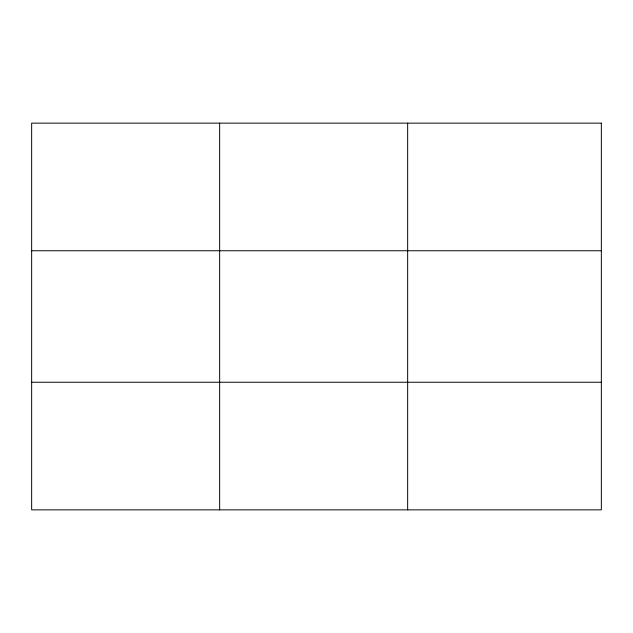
<?xml version="1.0" encoding="UTF-8"?>
<svg xmlns="http://www.w3.org/2000/svg" width="633" height="633" viewBox="0 0 633 633"><rect width="100%" height="100%" fill="white"/><g stroke="black" fill="none" stroke-linecap="round" stroke-linejoin="round"><path stroke-width="0.95" d="M219.651 123.142L219.651 509.858M407.652 123.142L407.652 509.858M31.65 250.755L601.35 250.755M31.65 382.245L601.35 382.245M601.35 123.142L601.35 509.858L31.65 509.858L31.65 123.142L601.35 123.142"/></g></svg>
